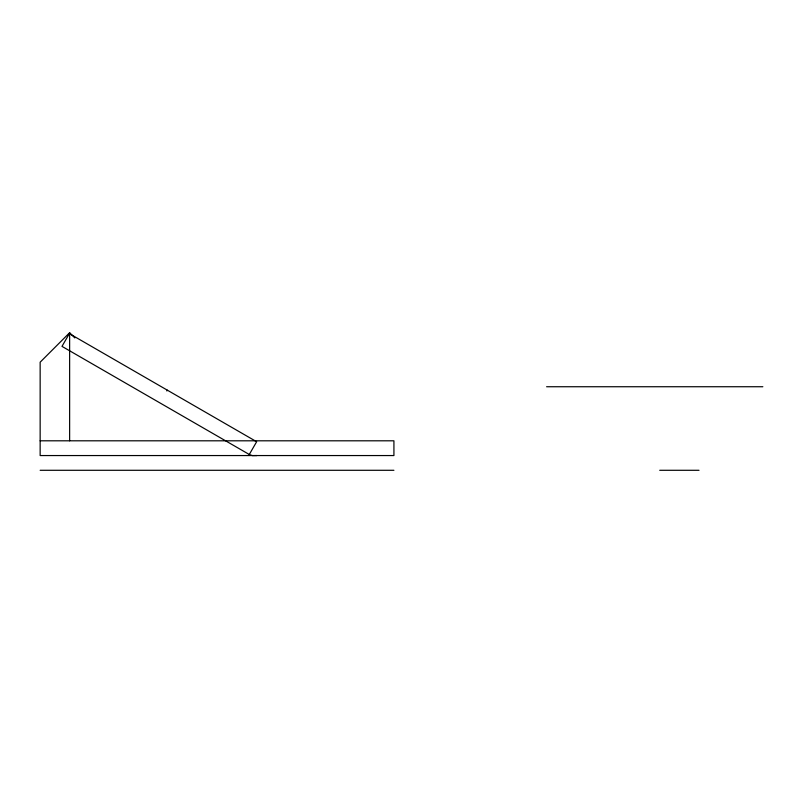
<?xml version="1.0" encoding="UTF-8"?>
<svg xmlns="http://www.w3.org/2000/svg" width="803" height="803" viewBox="0 0 803 803"><rect width="100%" height="100%" fill="white"/><g stroke="black" fill="none" stroke-linecap="round" stroke-linejoin="round"><path stroke-width="1.2" d="M166.873 390.971L167.335 390.168M249.281 454.498L256.649 441.73L69.359 333.606L61.992 346.374L249.713 454.739L252.423 455.612L256.87 455.552M74.84 337.922L69.63 332.713L40.15 362.193L40.15 455.552L393.922 455.552L393.922 440.807L40.15 440.807M546.592 386.745L762.85 386.735M40.15 470.287L393.922 470.287M659.715 470.287L699.022 470.287M69.63 332.713L69.63 440.807"/></g></svg>
